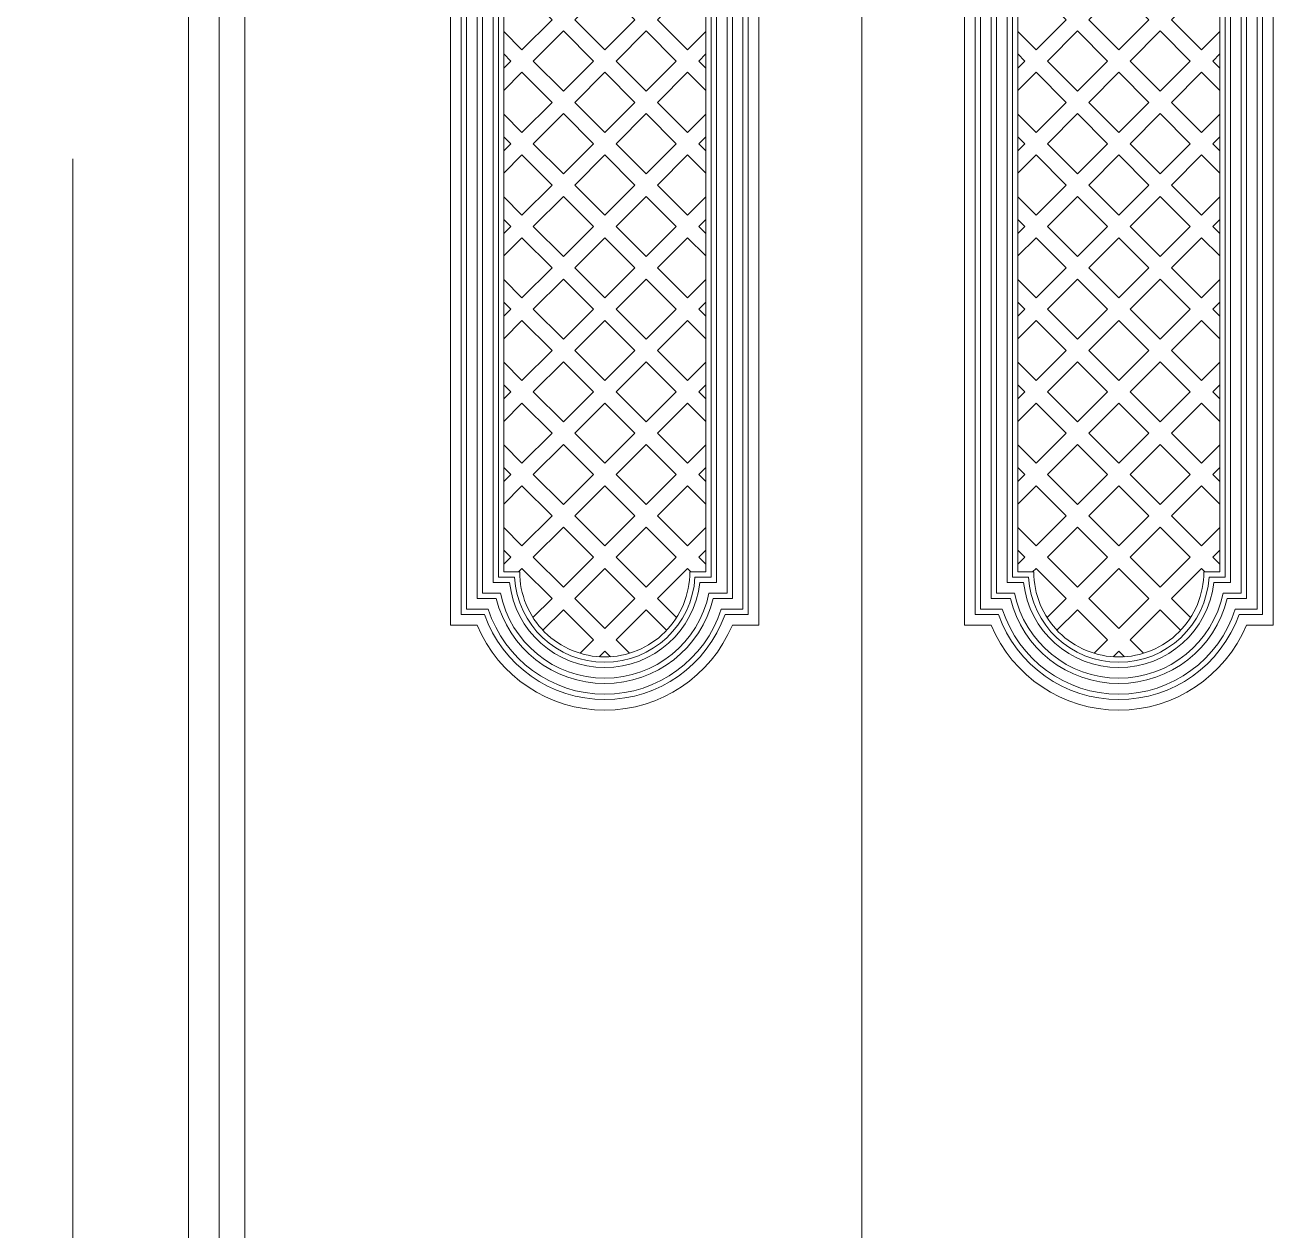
# Model space of a CAD drawing. Header units: millimetres. Extents: x -10942 to 92711, y -16583 to 30009.
# Drawn here: x 14564.2 to 14807, y 706.1 to 940.6 of the extents above; entities that cross this region are included whole.
import ezdxf

# ---------------------------------------------------------------- set-up
doc = ezdxf.new("R2010")
doc.units = ezdxf.units.MM
doc.header["$LTSCALE"] = 1000
doc.header["$MEASUREMENT"] = 0
doc.layers.add('8', color=8, linetype='Continuous')
doc.layers.add('WOOD', color=23, linetype='Continuous')
doc.layers.add('Bronze', color=40, linetype='Continuous', lineweight=0)
doc.layers.add('DIM 2', color=3, linetype='Continuous', lineweight=18)

# ---------------------------------------------------------------- blocks, each defined once
blk = doc.blocks.new('PLATE')
at = {"color": 33, "lineweight": 0}
for p, q in [((56113.89, -1163.62), (56108.04, -1169.47)), ((56113.89, -1163.62), (56119.74, -1169.47)), ((56086.19, -1168.1), (56087.56, -1169.47)), ((56087.56, -1169.47), (56086.19, -1170.84)), ((56091.94, -1169.47), (56097.8, -1175.32)), ((56103.65, -1169.47), (56097.8, -1175.32)), ((56108.04, -1169.47), (56113.89, -1175.32)), ((56119.74, -1169.47), (56113.89, -1175.32)), ((56125.5, -1168.1), (56124.13, -1169.47)), ((56124.13, -1169.47), (56125.5, -1170.84)), ((56105.84, -1171.67), (56099.99, -1177.52)), ((56105.84, -1171.67), (56111.69, -1177.52)), ((56121.94, -1171.67), (56116.08, -1177.52)), ((56121.94, -1171.67), (56125.5, -1175.23)), ((56099.99, -1177.52), (56105.84, -1183.37)), ((56111.69, -1177.52), (56105.84, -1183.37)), ((56097.8, -1179.71), (56103.65, -1185.56)), ((56113.89, -1179.71), (56108.04, -1185.56)), ((56086.19, -1184.2), (56087.56, -1185.56)), ((56125.5, -1184.2), (56124.13, -1185.56)), ((56087.56, -1185.56), (56086.19, -1186.93)), ((56124.13, -1185.56), (56125.5, -1186.93)), ((56097.8, -1195.81), (56091.94, -1201.66)), ((56097.8, -1195.81), (56103.65, -1201.66)), ((56113.89, -1195.81), (56108.04, -1201.66)), ((56113.89, -1195.81), (56119.74, -1201.66)), ((56086.19, -1200.29), (56087.56, -1201.66)), ((56087.56, -1201.66), (56086.19, -1203.03)), ((56091.94, -1201.66), (56097.8, -1207.51)), ((56103.65, -1201.66), (56097.8, -1207.51)), ((56108.04, -1201.66), (56113.89, -1207.51)), ((56119.74, -1201.66), (56113.89, -1207.51)), ((56125.5, -1200.29), (56124.13, -1201.66)), ((56124.13, -1201.66), (56125.5, -1203.03)), ((56105.84, -1203.85), (56099.99, -1209.7)), ((56105.84, -1203.85), (56111.69, -1209.7)), ((56121.94, -1203.85), (56116.08, -1209.7)), ((56121.94, -1203.85), (56125.5, -1207.41)), ((56099.99, -1209.7), (56105.84, -1215.56)), ((56111.69, -1209.7), (56105.84, -1215.56)), ((56097.8, -1211.9), (56103.65, -1217.75)), ((56113.89, -1211.9), (56108.04, -1217.75)), ((56086.19, -1216.38), (56087.56, -1217.75)), ((56087.56, -1217.75), (56086.19, -1219.12)), ((56125.5, -1216.38), (56124.13, -1217.75)), ((56124.13, -1217.75), (56125.5, -1219.12)), ((56113.89, -1227.99), (56108.04, -1233.84)), ((56113.89, -1227.99), (56119.74, -1233.84)), ((56086.19, -1232.48), (56087.56, -1233.84)), ((56125.5, -1232.48), (56124.13, -1233.84)), ((56087.56, -1233.84), (56086.19, -1235.21)), ((56091.94, -1233.84), (56097.8, -1239.69)), ((56103.65, -1233.84), (56097.8, -1239.69)), ((56108.04, -1233.84), (56113.89, -1239.69)), ((56119.74, -1233.84), (56113.89, -1239.69)), ((56124.13, -1233.84), (56125.5, -1235.21)), ((56105.84, -1236.04), (56099.99, -1241.89)), ((56105.84, -1236.04), (56111.69, -1241.89)), ((56121.94, -1236.04), (56116.08, -1241.89)), ((56121.94, -1236.04), (56125.5, -1239.6)), ((56099.99, -1241.89), (56105.84, -1247.74)), ((56111.69, -1241.89), (56105.84, -1247.74)), ((56097.8, -1244.08), (56103.65, -1249.94)), ((56113.89, -1244.08), (56108.04, -1249.94)), ((56086.19, -1248.57), (56087.56, -1249.94)), ((56087.56, -1249.94), (56086.19, -1251.3)), ((56125.5, -1248.57), (56124.13, -1249.94)), ((56124.13, -1249.94), (56125.5, -1251.3)), ((56086.19, -1260.27), (56089.75, -1263.83)), ((56113.89, -1260.18), (56108.04, -1266.03)), ((56113.89, -1260.18), (56119.74, -1266.03)), ((56125.5, -1260.27), (56121.94, -1263.83)), ((56086.19, -1264.66), (56087.56, -1266.03)), ((56125.5, -1264.66), (56124.13, -1266.03)), ((56087.56, -1266.03), (56086.19, -1267.4)), ((56091.94, -1266.03), (56097.8, -1271.88)), ((56103.65, -1266.03), (56097.8, -1271.88)), ((56108.04, -1266.03), (56113.89, -1271.88)), ((56119.74, -1266.03), (56113.89, -1271.88)), ((56124.13, -1266.03), (56125.5, -1267.4)), ((56105.84, -1268.22), (56099.99, -1274.07)), ((56105.84, -1268.22), (56111.69, -1274.07)), ((56121.94, -1268.22), (56116.08, -1274.07)), ((56121.94, -1268.22), (56122.61, -1268.89)), ((56099.99, -1274.07), (56105.84, -1279.93)), ((56111.69, -1274.07), (56105.84, -1279.93)), ((56097.8, -1276.27), (56103.65, -1282.12)), ((56113.89, -1276.27), (56108.04, -1282.12))]:
    blk.add_line(p, q, dxfattribs=at)
blk.add_lwpolyline([(56135.84, -888.2), (56130.67, -888.2, 0.302776), (56105.84, -871.65, 0.302776), (56081.02, -888.2), (56075.84, -888.2), (56075.84, -1279.24), (56081.02, -1279.24, 0.302776), (56105.84, -1295.79, 0.302776), (56130.67, -1279.24), (56135.84, -1279.24), (56135.84, -888.2)], format="xyb", dxfattribs=at)
for points in [[(56133.77, -890.27), (56129.25, -890.27, 0.317837), (56105.84, -873.72, 0.317837), (56082.44, -890.27), (56077.91, -890.27), (56077.91, -1277.17), (56082.44, -1277.17, 0.317837), (56105.84, -1293.72, 0.317837), (56129.25, -1277.17), (56133.77, -1277.17)], [(56132.74, -891.31), (56128.51, -891.31, 0.326276), (56105.84, -874.76, 0.326276), (56083.18, -891.31), (56078.95, -891.31), (56078.95, -1276.13), (56083.18, -1276.13, 0.326276), (56105.84, -1292.69, 0.326276), (56128.51, -1276.13), (56132.74, -1276.13)], [(56130.67, -893.38), (56126.94, -893.38, 0.34543), (56105.84, -876.82, 0.34543), (56084.74, -893.38), (56081.02, -893.38), (56081.02, -1274.07), (56084.74, -1274.07, 0.34543), (56105.84, -1290.62, 0.34543), (56126.94, -1274.07), (56130.67, -1274.07)], [(56129.64, -894.41), (56126.11, -894.41, 0.356394), (56105.84, -877.86, 0.356394), (56085.57, -894.41), (56082.05, -894.41), (56082.05, -1273.03), (56085.57, -1273.03, 0.356394), (56105.84, -1289.58, 0.356394), (56126.11, -1273.03), (56129.64, -1273.03)], [(56127.57, -896.48), (56124.35, -896.48, 0.381966), (56105.84, -879.93, 0.381966), (56087.34, -896.48), (56084.12, -896.48), (56084.12, -1270.96), (56087.34, -1270.96, 0.381966), (56105.84, -1287.51, 0.381966), (56124.35, -1270.96), (56127.57, -1270.96)], [(56126.53, -897.51), (56123.4, -897.51, 0.397078), (56105.84, -880.96, 0.397078), (56088.29, -897.51), (56085.15, -897.51), (56085.15, -1269.93), (56088.29, -1269.93, 0.397078), (56105.84, -1286.48, 0.397078), (56123.4, -1269.93), (56126.53, -1269.93)], [(56125.5, -898.55), (56122.39, -898.55, 0.414214), (56105.84, -882, 0.414214), (56089.29, -898.55), (56086.19, -898.55), (56086.19, -1268.89), (56089.29, -1268.89, 0.414214), (56105.84, -1285.44, 0.414214), (56122.39, -1268.89), (56125.5, -1268.89)]]:
    blk.add_lwpolyline(points, format="xyb", close=True, dxfattribs=at)
for points in [[(56086.19, -1163.72), (56089.75, -1167.28), (56095.6, -1161.43), (56089.75, -1155.57)], [(56105.84, -1155.57), (56099.99, -1161.43), (56105.84, -1167.28), (56111.69, -1161.43), (56105.84, -1155.57)], [(56105.84, -1155.57), (56099.99, -1161.43), (56105.84, -1167.28), (56111.69, -1161.43), (56105.84, -1155.57)], [(56125.5, -1163.72), (56121.94, -1167.28), (56116.08, -1161.43), (56121.94, -1155.57)], [(56097.8, -1163.62), (56091.94, -1169.47), (56097.8, -1175.32), (56103.65, -1169.47), (56097.8, -1163.62)], [(56086.19, -1168.1), (56087.56, -1169.47), (56086.19, -1170.84)], [(56086.19, -1179.81), (56089.75, -1183.37), (56095.6, -1177.52), (56089.75, -1171.67)], [(56089.75, -1171.67), (56086.19, -1175.23)], [(56105.84, -1171.67), (56099.99, -1177.52), (56105.84, -1183.37), (56111.69, -1177.52), (56105.84, -1171.67)], [(56121.94, -1171.67), (56116.08, -1177.52), (56121.94, -1183.37), (56125.5, -1179.81)], [(56125.5, -1175.23), (56121.94, -1171.67)], [(56097.8, -1179.71), (56091.94, -1185.56), (56097.8, -1191.42), (56103.65, -1185.56), (56097.8, -1179.71)], [(56113.89, -1179.71), (56108.04, -1185.56), (56113.89, -1191.42), (56119.74, -1185.56), (56113.89, -1179.71)], [(56086.19, -1184.2), (56087.56, -1185.56), (56086.19, -1186.93)], [(56086.19, -1195.9), (56089.75, -1199.46), (56095.6, -1193.61), (56089.75, -1187.76)], [(56089.75, -1187.76), (56086.19, -1191.32)], [(56105.84, -1187.76), (56099.99, -1193.61), (56105.84, -1199.46), (56111.69, -1193.61), (56105.84, -1187.76)], [(56105.84, -1187.76), (56099.99, -1193.61), (56105.84, -1199.46), (56111.69, -1193.61), (56105.84, -1187.76)], [(56125.5, -1195.9), (56121.94, -1199.46), (56116.08, -1193.61), (56121.94, -1187.76)], [(56121.94, -1187.76), (56125.5, -1191.32)], [(56086.19, -1200.29), (56087.56, -1201.66), (56086.19, -1203.03)], [(56089.75, -1203.85), (56086.19, -1207.41)], [(56086.19, -1211.99), (56089.75, -1215.56), (56095.6, -1209.7), (56089.75, -1203.85)], [(56105.84, -1203.85), (56099.99, -1209.7), (56105.84, -1215.56), (56111.69, -1209.7), (56105.84, -1203.85)], [(56121.94, -1203.85), (56116.08, -1209.7), (56121.94, -1215.56), (56125.5, -1211.99)], [(56125.5, -1207.41), (56121.94, -1203.85)], [(56097.8, -1211.9), (56091.94, -1217.75), (56097.8, -1223.6), (56103.65, -1217.75), (56097.8, -1211.9)], [(56113.89, -1211.9), (56108.04, -1217.75), (56113.89, -1223.6), (56119.74, -1217.75), (56113.89, -1211.9)], [(56086.19, -1216.38), (56087.56, -1217.75), (56086.19, -1219.12)], [(56089.75, -1219.94), (56086.19, -1223.51)], [(56086.19, -1228.09), (56089.75, -1231.65), (56095.6, -1225.8), (56089.75, -1219.94)], [(56105.84, -1219.94), (56099.99, -1225.8), (56105.84, -1231.65), (56111.69, -1225.8), (56105.84, -1219.94)], [(56105.84, -1219.94), (56099.99, -1225.8), (56105.84, -1231.65), (56111.69, -1225.8), (56105.84, -1219.94)], [(56125.5, -1228.09), (56121.94, -1231.65), (56116.08, -1225.8), (56121.94, -1219.94)], [(56121.94, -1219.94), (56125.5, -1223.51)], [(56097.8, -1227.99), (56091.94, -1233.84), (56097.8, -1239.69), (56103.65, -1233.84), (56097.8, -1227.99)], [(56086.19, -1232.48), (56087.56, -1233.84), (56086.19, -1235.21)], [(56086.19, -1244.18), (56089.75, -1247.74), (56095.6, -1241.89), (56089.75, -1236.04)], [(56089.75, -1236.04), (56086.19, -1239.6)], [(56105.84, -1236.04), (56099.99, -1241.89), (56105.84, -1247.74), (56111.69, -1241.89), (56105.84, -1236.04)], [(56121.94, -1236.04), (56116.08, -1241.89), (56121.94, -1247.74), (56125.5, -1244.18)], [(56125.5, -1239.6), (56121.94, -1236.04)], [(56097.8, -1244.08), (56091.94, -1249.94), (56097.8, -1255.79), (56103.65, -1249.94), (56097.8, -1244.08)], [(56113.89, -1244.08), (56108.04, -1249.94), (56113.89, -1255.79), (56119.74, -1249.94), (56113.89, -1244.08)], [(56086.19, -1248.57), (56087.56, -1249.94), (56086.19, -1251.3)], [(56086.19, -1260.27), (56089.75, -1263.83), (56095.6, -1257.98), (56089.75, -1252.13)], [(56089.75, -1252.13), (56086.19, -1255.69)], [(56105.84, -1252.13), (56099.99, -1257.98), (56105.84, -1263.83), (56111.69, -1257.98), (56105.84, -1252.13)], [(56105.84, -1252.13), (56099.99, -1257.98), (56105.84, -1263.83), (56111.69, -1257.98), (56105.84, -1252.13)], [(56125.5, -1260.27), (56121.94, -1263.83), (56116.08, -1257.98), (56121.94, -1252.13)], [(56121.94, -1252.13), (56125.5, -1255.69)], [(56097.8, -1260.18), (56091.94, -1266.03), (56097.8, -1271.88), (56103.65, -1266.03), (56097.8, -1260.18)], [(56086.19, -1264.66), (56087.56, -1266.03), (56086.19, -1267.4)], [(56089.75, -1268.22), (56089.08, -1268.89)], [(56091.89, -1277.79), (56095.6, -1274.07), (56089.75, -1268.22)], [(56105.84, -1268.22), (56099.99, -1274.07), (56105.84, -1279.93), (56111.69, -1274.07), (56105.84, -1268.22)], [(56121.94, -1268.22), (56116.08, -1274.07), (56119.8, -1277.79)], [(56122.61, -1268.89), (56121.94, -1268.22)], [(56097.8, -1276.27), (56093.81, -1280.26)], [(56101.04, -1284.73), (56103.65, -1282.12), (56097.8, -1276.27)], [(56113.89, -1276.27), (56108.04, -1282.12), (56110.65, -1284.73)], [(56117.88, -1280.26), (56113.89, -1276.27)], [(56105.84, -1284.32), (56104.75, -1285.41)], [(56105.84, -1284.32), (56104.75, -1285.41)], [(56106.94, -1285.41), (56105.84, -1284.32)], [(56106.94, -1285.41), (56105.84, -1284.32)]]:
    blk.add_lwpolyline(points, dxfattribs=at)
blk = doc.blocks.new('plate + cyl')
at = {"color": 33, "lineweight": 0}
for p, q in [((56197.8, -1163.62), (56191.94, -1169.47)), ((56197.8, -1163.62), (56203.65, -1169.47)), ((56186.19, -1168.1), (56187.56, -1169.47)), ((56187.56, -1169.47), (56186.19, -1170.84)), ((56191.94, -1169.47), (56197.8, -1175.32)), ((56203.65, -1169.47), (56197.8, -1175.32)), ((56208.04, -1169.47), (56213.89, -1175.32)), ((56219.74, -1169.47), (56213.89, -1175.32)), ((56225.5, -1168.1), (56224.13, -1169.47)), ((56224.13, -1169.47), (56225.5, -1170.84)), ((56189.75, -1171.67), (56186.19, -1175.23)), ((56189.75, -1171.67), (56195.6, -1177.52)), ((56205.84, -1171.67), (56199.99, -1177.52)), ((56205.84, -1171.67), (56211.69, -1177.52)), ((56199.99, -1177.52), (56205.84, -1183.37)), ((56211.69, -1177.52), (56205.84, -1183.37)), ((56197.8, -1179.71), (56203.65, -1185.56)), ((56213.89, -1179.71), (56208.04, -1185.56)), ((56186.19, -1184.2), (56187.56, -1185.56)), ((56225.5, -1184.2), (56224.13, -1185.56)), ((56187.56, -1185.56), (56186.19, -1186.93)), ((56224.13, -1185.56), (56225.5, -1186.93)), ((56197.8, -1195.81), (56191.94, -1201.66)), ((56197.8, -1195.81), (56203.65, -1201.66)), ((56213.89, -1195.81), (56208.04, -1201.66)), ((56213.89, -1195.81), (56219.74, -1201.66)), ((56186.19, -1200.29), (56187.56, -1201.66)), ((56187.56, -1201.66), (56186.19, -1203.03)), ((56191.94, -1201.66), (56197.8, -1207.51)), ((56203.65, -1201.66), (56197.8, -1207.51)), ((56208.04, -1201.66), (56213.89, -1207.51)), ((56219.74, -1201.66), (56213.89, -1207.51)), ((56225.5, -1200.29), (56224.13, -1201.66)), ((56224.13, -1201.66), (56225.5, -1203.03)), ((56189.75, -1203.85), (56186.19, -1207.41)), ((56189.75, -1203.85), (56195.6, -1209.7)), ((56205.84, -1203.85), (56199.99, -1209.7)), ((56205.84, -1203.85), (56211.69, -1209.7)), ((56199.99, -1209.7), (56205.84, -1215.56)), ((56211.69, -1209.7), (56205.84, -1215.56)), ((56197.8, -1211.9), (56203.65, -1217.75)), ((56213.89, -1211.9), (56208.04, -1217.75)), ((56186.19, -1216.38), (56187.56, -1217.75)), ((56187.56, -1217.75), (56186.19, -1219.12)), ((56225.5, -1216.38), (56224.13, -1217.75)), ((56224.13, -1217.75), (56225.5, -1219.12)), ((56197.8, -1227.99), (56191.94, -1233.84)), ((56197.8, -1227.99), (56203.65, -1233.84)), ((56186.19, -1232.48), (56187.56, -1233.84)), ((56225.5, -1232.48), (56224.13, -1233.84)), ((56187.56, -1233.84), (56186.19, -1235.21)), ((56191.94, -1233.84), (56197.8, -1239.69)), ((56203.65, -1233.84), (56197.8, -1239.69)), ((56208.04, -1233.84), (56213.89, -1239.69)), ((56219.74, -1233.84), (56213.89, -1239.69)), ((56224.13, -1233.84), (56225.5, -1235.21)), ((56189.75, -1236.04), (56186.19, -1239.6)), ((56189.75, -1236.04), (56195.6, -1241.89)), ((56205.84, -1236.04), (56199.99, -1241.89)), ((56205.84, -1236.04), (56211.69, -1241.89)), ((56199.99, -1241.89), (56205.84, -1247.74)), ((56211.69, -1241.89), (56205.84, -1247.74)), ((56197.8, -1244.08), (56203.65, -1249.94)), ((56213.89, -1244.08), (56208.04, -1249.94)), ((56186.19, -1248.57), (56187.56, -1249.94)), ((56187.56, -1249.94), (56186.19, -1251.3)), ((56225.5, -1248.57), (56224.13, -1249.94)), ((56224.13, -1249.94), (56225.5, -1251.3)), ((56186.19, -1260.27), (56189.75, -1263.83)), ((56197.8, -1260.18), (56191.94, -1266.03)), ((56197.8, -1260.18), (56203.65, -1266.03)), ((56225.5, -1260.27), (56221.94, -1263.83)), ((56186.19, -1264.66), (56187.56, -1266.03)), ((56225.5, -1264.66), (56224.13, -1266.03)), ((56187.56, -1266.03), (56186.19, -1267.4)), ((56191.94, -1266.03), (56197.8, -1271.88)), ((56203.65, -1266.03), (56197.8, -1271.88)), ((56208.04, -1266.03), (56213.89, -1271.88)), ((56219.74, -1266.03), (56213.89, -1271.88)), ((56224.13, -1266.03), (56225.5, -1267.4)), ((56189.75, -1268.22), (56189.08, -1268.89)), ((56189.75, -1268.22), (56195.6, -1274.07)), ((56205.84, -1268.22), (56199.99, -1274.07)), ((56205.84, -1268.22), (56211.69, -1274.07)), ((56199.99, -1274.07), (56205.84, -1279.93)), ((56211.69, -1274.07), (56205.84, -1279.93)), ((56197.8, -1276.27), (56203.65, -1282.12)), ((56213.89, -1276.27), (56208.04, -1282.12))]:
    blk.add_line(p, q, dxfattribs=at)
blk.add_lwpolyline([(56175.84, -888.2), (56181.02, -888.2, -0.302776), (56205.84, -871.65, -0.302776), (56230.67, -888.2), (56235.84, -888.2), (56235.84, -1279.24), (56230.67, -1279.24, -0.302776), (56205.84, -1295.79, -0.302776), (56181.02, -1279.24), (56175.84, -1279.24), (56175.84, -888.2)], format="xyb", dxfattribs=at)
for points in [[(56177.91, -890.27), (56182.44, -890.27, -0.317837), (56205.84, -873.72, -0.317837), (56229.25, -890.27), (56233.77, -890.27), (56233.77, -1277.17), (56229.25, -1277.17, -0.317837), (56205.84, -1293.72, -0.317837), (56182.44, -1277.17), (56177.91, -1277.17)], [(56178.95, -891.31), (56183.18, -891.31, -0.326276), (56205.84, -874.76, -0.326276), (56228.51, -891.31), (56232.74, -891.31), (56232.74, -1276.13), (56228.51, -1276.13, -0.326276), (56205.84, -1292.69, -0.326276), (56183.18, -1276.13), (56178.95, -1276.13)], [(56181.02, -893.38), (56184.74, -893.38, -0.34543), (56205.84, -876.82, -0.34543), (56226.94, -893.38), (56230.67, -893.38), (56230.67, -1274.07), (56226.94, -1274.07, -0.34543), (56205.84, -1290.62, -0.34543), (56184.74, -1274.07), (56181.02, -1274.07)], [(56182.05, -894.41), (56185.57, -894.41, -0.356394), (56205.84, -877.86, -0.356394), (56226.11, -894.41), (56229.64, -894.41), (56229.64, -1273.03), (56226.11, -1273.03, -0.356394), (56205.84, -1289.58, -0.356394), (56185.57, -1273.03), (56182.05, -1273.03)], [(56184.12, -896.48), (56187.34, -896.48, -0.381966), (56205.84, -879.93, -0.381966), (56224.35, -896.48), (56227.57, -896.48), (56227.57, -1270.96), (56224.35, -1270.96, -0.381966), (56205.84, -1287.51, -0.381966), (56187.34, -1270.96), (56184.12, -1270.96)], [(56185.15, -897.51), (56188.29, -897.51, -0.397078), (56205.84, -880.96, -0.397078), (56223.4, -897.51), (56226.53, -897.51), (56226.53, -1269.93), (56223.4, -1269.93, -0.397078), (56205.84, -1286.48, -0.397078), (56188.29, -1269.93), (56185.15, -1269.93)], [(56186.19, -898.55), (56189.29, -898.55, -0.414214), (56205.84, -882, -0.414214), (56222.39, -898.55), (56225.5, -898.55), (56225.5, -1268.89), (56222.39, -1268.89, -0.414214), (56205.84, -1285.44, -0.414214), (56189.29, -1268.89), (56186.19, -1268.89)]]:
    blk.add_lwpolyline(points, format="xyb", close=True, dxfattribs=at)
for points in [[(56186.19, -1163.72), (56189.75, -1167.28), (56195.6, -1161.43), (56189.75, -1155.57)], [(56205.84, -1155.57), (56211.69, -1161.43), (56205.84, -1167.28), (56199.99, -1161.43), (56205.84, -1155.57)], [(56205.84, -1155.57), (56211.69, -1161.43), (56205.84, -1167.28), (56199.99, -1161.43), (56205.84, -1155.57)], [(56225.5, -1163.72), (56221.94, -1167.28), (56216.08, -1161.43), (56221.94, -1155.57)], [(56213.89, -1163.62), (56219.74, -1169.47), (56213.89, -1175.32), (56208.04, -1169.47), (56213.89, -1163.62)], [(56225.5, -1168.1), (56224.13, -1169.47), (56225.5, -1170.84)], [(56186.19, -1175.23), (56189.75, -1171.67)], [(56189.75, -1171.67), (56195.6, -1177.52), (56189.75, -1183.37), (56186.19, -1179.81)], [(56205.84, -1171.67), (56211.69, -1177.52), (56205.84, -1183.37), (56199.99, -1177.52), (56205.84, -1171.67)], [(56225.5, -1179.81), (56221.94, -1183.37), (56216.08, -1177.52), (56221.94, -1171.67)], [(56221.94, -1171.67), (56225.5, -1175.23)], [(56197.8, -1179.71), (56203.65, -1185.56), (56197.8, -1191.42), (56191.94, -1185.56), (56197.8, -1179.71)], [(56213.89, -1179.71), (56219.74, -1185.56), (56213.89, -1191.42), (56208.04, -1185.56), (56213.89, -1179.71)], [(56225.5, -1184.2), (56224.13, -1185.56), (56225.5, -1186.93)], [(56189.75, -1187.76), (56186.19, -1191.32)], [(56186.19, -1195.9), (56189.75, -1199.46), (56195.6, -1193.61), (56189.75, -1187.76)], [(56205.84, -1187.76), (56211.69, -1193.61), (56205.84, -1199.46), (56199.99, -1193.61), (56205.84, -1187.76)], [(56205.84, -1187.76), (56211.69, -1193.61), (56205.84, -1199.46), (56199.99, -1193.61), (56205.84, -1187.76)], [(56225.5, -1195.9), (56221.94, -1199.46), (56216.08, -1193.61), (56221.94, -1187.76)], [(56221.94, -1187.76), (56225.5, -1191.32)], [(56225.5, -1200.29), (56224.13, -1201.66), (56225.5, -1203.03)], [(56189.75, -1203.85), (56195.6, -1209.7), (56189.75, -1215.56), (56186.19, -1211.99)], [(56186.19, -1207.41), (56189.75, -1203.85)], [(56205.84, -1203.85), (56211.69, -1209.7), (56205.84, -1215.56), (56199.99, -1209.7), (56205.84, -1203.85)], [(56225.5, -1211.99), (56221.94, -1215.56), (56216.08, -1209.7), (56221.94, -1203.85)], [(56221.94, -1203.85), (56225.5, -1207.41)], [(56197.8, -1211.9), (56203.65, -1217.75), (56197.8, -1223.6), (56191.94, -1217.75), (56197.8, -1211.9)], [(56213.89, -1211.9), (56219.74, -1217.75), (56213.89, -1223.6), (56208.04, -1217.75), (56213.89, -1211.9)], [(56225.5, -1216.38), (56224.13, -1217.75), (56225.5, -1219.12)], [(56186.19, -1228.09), (56189.75, -1231.65), (56195.6, -1225.8), (56189.75, -1219.94)], [(56189.75, -1219.94), (56186.19, -1223.51)], [(56205.84, -1219.94), (56211.69, -1225.8), (56205.84, -1231.65), (56199.99, -1225.8), (56205.84, -1219.94)], [(56205.84, -1219.94), (56211.69, -1225.8), (56205.84, -1231.65), (56199.99, -1225.8), (56205.84, -1219.94)], [(56225.5, -1228.09), (56221.94, -1231.65), (56216.08, -1225.8), (56221.94, -1219.94)], [(56221.94, -1219.94), (56225.5, -1223.51)], [(56213.89, -1227.99), (56219.74, -1233.84), (56213.89, -1239.69), (56208.04, -1233.84), (56213.89, -1227.99)], [(56225.5, -1232.48), (56224.13, -1233.84), (56225.5, -1235.21)], [(56186.19, -1239.6), (56189.75, -1236.04)], [(56189.75, -1236.04), (56195.6, -1241.89), (56189.75, -1247.74), (56186.19, -1244.18)], [(56205.84, -1236.04), (56211.69, -1241.89), (56205.84, -1247.74), (56199.99, -1241.89), (56205.84, -1236.04)], [(56225.5, -1244.18), (56221.94, -1247.74), (56216.08, -1241.89), (56221.94, -1236.04)], [(56221.94, -1236.04), (56225.5, -1239.6)], [(56197.8, -1244.08), (56203.65, -1249.94), (56197.8, -1255.79), (56191.94, -1249.94), (56197.8, -1244.08)], [(56213.89, -1244.08), (56219.74, -1249.94), (56213.89, -1255.79), (56208.04, -1249.94), (56213.89, -1244.08)], [(56225.5, -1248.57), (56224.13, -1249.94), (56225.5, -1251.3)], [(56189.75, -1252.13), (56186.19, -1255.69)], [(56186.19, -1260.27), (56189.75, -1263.83), (56195.6, -1257.98), (56189.75, -1252.13)], [(56205.84, -1252.13), (56211.69, -1257.98), (56205.84, -1263.83), (56199.99, -1257.98), (56205.84, -1252.13)], [(56205.84, -1252.13), (56211.69, -1257.98), (56205.84, -1263.83), (56199.99, -1257.98), (56205.84, -1252.13)], [(56225.5, -1260.27), (56221.94, -1263.83), (56216.08, -1257.98), (56221.94, -1252.13)], [(56221.94, -1252.13), (56225.5, -1255.69)], [(56213.89, -1260.18), (56219.74, -1266.03), (56213.89, -1271.88), (56208.04, -1266.03), (56213.89, -1260.18)], [(56225.5, -1264.66), (56224.13, -1266.03), (56225.5, -1267.4)], [(56189.08, -1268.89), (56189.75, -1268.22)], [(56189.75, -1268.22), (56195.6, -1274.07), (56191.89, -1277.79)], [(56205.84, -1268.22), (56211.69, -1274.07), (56205.84, -1279.93), (56199.99, -1274.07), (56205.84, -1268.22)], [(56219.8, -1277.79), (56216.08, -1274.07), (56221.94, -1268.22)], [(56221.94, -1268.22), (56222.61, -1268.89)], [(56193.81, -1280.26), (56197.8, -1276.27)], [(56197.8, -1276.27), (56203.65, -1282.12), (56201.04, -1284.73)], [(56210.65, -1284.73), (56208.04, -1282.12), (56213.89, -1276.27)], [(56213.89, -1276.27), (56217.88, -1280.26)], [(56204.75, -1285.41), (56205.84, -1284.32)], [(56204.75, -1285.41), (56205.84, -1284.32)], [(56205.84, -1284.32), (56206.94, -1285.41)], [(56205.84, -1284.32), (56206.94, -1285.41)]]:
    blk.add_lwpolyline(points, dxfattribs=at)
blk = doc.blocks.new('WD-13 NEW')
at = {"layer": '8', "lineweight": 0}
h = blk.add_hatch(dxfattribs=at)
h.set_pattern_fill('GOST_WOOD', color=256, scale=40)
h.set_pattern_definition([(90, (407746.27, 109853.57), (-240, -1e-14), [400, -80]), (90, (407666.27, 109773.57), (-240, -1e-14), [240, -60, 120, -60]), (90, (407586.27, 109653.57), (-240, -1e-14), [400, -80])])
h.paths.add_polyline_path([(373035.87, 110174.87), (372543.87, 110174.87), (372543.87, 109519.87), (373035.87, 109519.87)])
at = {"layer": 'WOOD', "lineweight": 0}
blk.add_lwpolyline([(372419.87, 111807.87), (372419.87, 109262.87)], dxfattribs=at)
for points in [[(373094.87, 109460.87), (372539.87, 109460.87), (372539.87, 111750.87), (373094.87, 111750.87)], [(373089.87, 109465.87), (372544.87, 109465.87), (372544.87, 111745.87), (373089.87, 111745.87)], [(373083.87, 109471.87), (372550.87, 109471.87), (372550.87, 111739.87), (373083.87, 111739.87)]]:
    blk.add_lwpolyline(points, close=True, dxfattribs=at)
at = {"layer": 'Bronze', "lineweight": 0}
for name in ['PLATE', 'plate + cyl']:
    blk.add_blockref(name, (316264.03, 111363.37, 0), dxfattribs=at)

msp = doc.modelspace()

# ---------------------------------------------------------------- block references
at = {"layer": 'DIM 2', "xscale": -1, "rotation": 359.9999999999999}
msp.add_blockref('WD-13 NEW', (387146.89, -109260.33, 0), dxfattribs=at)

doc.saveas('drawing.dxf')
